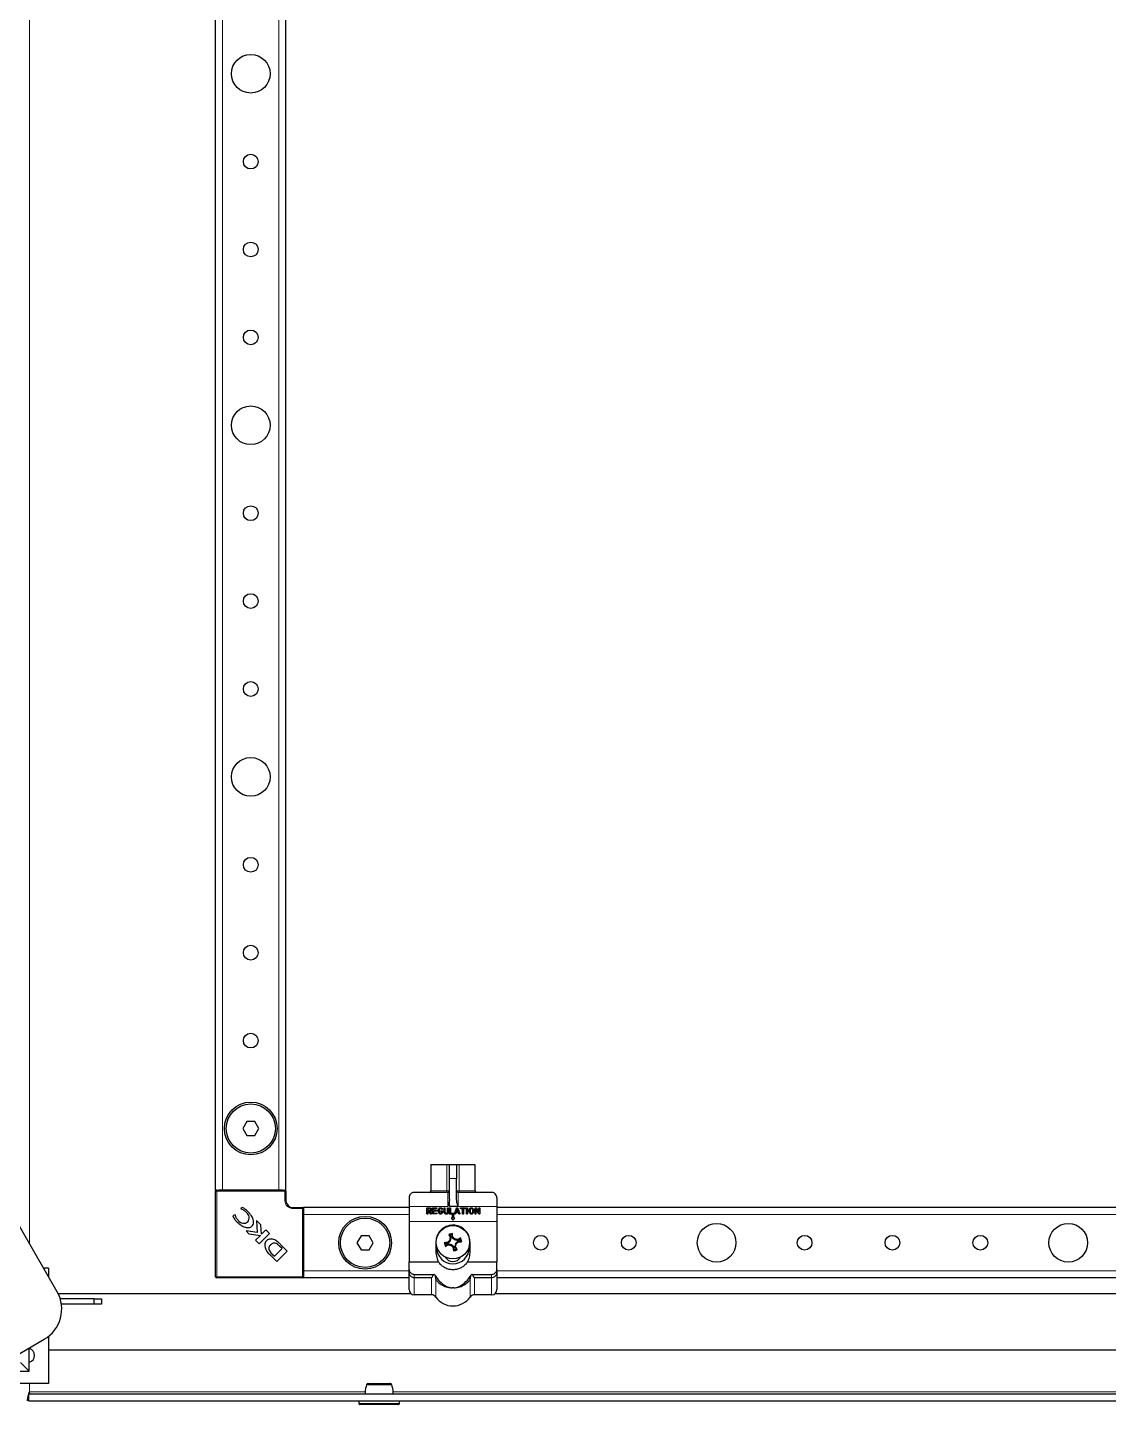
# Model space of a CAD drawing. Header units: millimetres. Extents: x -1385 to 3358, y -2404 to 1219.
# Drawn here: x -440.1 to -132.7, y -1553.3 to -1161.7 of the extents above; entities that cross this region are included whole.
import ezdxf

# ---------------------------------------------------------------- set-up
doc = ezdxf.new("R2010")
doc.units = ezdxf.units.MM

msp = doc.modelspace()

# ---------------------------------------------------------------- linework, layer by layer
at = {"color": 8, "linetype": 'Continuous', "lineweight": 18}
for p, q in [((-439.49, -1507.64), (-439.49, 558.01)), ((-384.59, -1492.32), (-384.59, 542.68)), ((-368.59, -1492.32), (-368.59, 542.68)), ((-320.81, -1492.52), (-320.81, -1485.02)), ((-317.36, -1485.02), (-317.36, -1492.52)), ((-318.09, -1489.02), (-320.09, -1489.02)), ((-386.59, -1492.62), (-386.29, -1492.62)), ((-386.29, -1492.32), (-386.29, -1492.62)), ((-386.29, -1492.62), (-386.29, -1517.02)), ((-366.89, -1492.62), (-386.29, -1492.62)), ((-366.89, -1492.32), (-366.89, -1492.62)), ((-366.89, -1495.32), (-366.89, -1492.62)), ((-366.89, -1492.62), (-366.59, -1492.62)), ((-366.59, -1495.32), (-366.89, -1495.32)), ((-325.34, -1492.52), (-320.81, -1492.52)), ((-320.81, -1492.52), (-320.09, -1492.52)), ((-320.59, -1497.02), (-320.59, -1493.02)), ((-320.09, -1497.02), (-320.09, -1494.96)), ((-318.09, -1492.52), (-317.36, -1492.52)), ((-317.59, -1493.02), (-317.59, -1496.95)), ((-317.36, -1492.52), (-312.84, -1492.52)), ((-364.59, -1497.32), (-364.59, -1497.62)), ((-361.89, -1497.62), (-364.59, -1497.62)), ((-361.89, -1497.32), (-361.89, -1497.62)), ((-361.89, -1517.02), (-361.89, -1497.62)), ((-361.89, -1497.62), (-361.59, -1497.62)), ((-331.59, -1499.32), (-361.59, -1499.32)), ((-320.59, -1497.02), (-331.59, -1497.02)), ((-306.59, -1497.02), (-320.09, -1497.02)), ((73.41, -1499.32), (-306.59, -1499.32)), ((-306.59, -1501.27), (-331.59, -1501.27)), ((-331.59, -1515.32), (-361.59, -1515.32)), ((73.41, -1515.32), (-306.59, -1515.32)), ((-386.29, -1517.02), (-386.59, -1517.02)), ((-386.29, -1517.02), (-361.89, -1517.02)), ((-386.29, -1517.02), (-386.29, -1517.32)), ((-361.89, -1517.02), (-361.89, -1517.32)), ((-361.89, -1517.02), (-361.59, -1517.02)), ((-330.09, -1516.31), (-330.09, -1517.2)), ((-330.09, -1517.2), (-330.09, -1522.12)), ((-325.18, -1522.12), (-325.18, -1517.2)), ((-323.94, -1517.8), (-323.94, -1522.77)), ((-314.23, -1522.77), (-314.23, -1517.8)), ((-313, -1517.2), (-313, -1522.12)), ((-308.09, -1517.2), (-308.09, -1516.31)), ((-308.09, -1522.12), (-308.09, -1517.2)), ((-439.49, -1549.72), (-439.49, -1547.32)), ((-344.06, -1549.72), (-439.49, -1549.72)), ((46.94, -1549.72), (-336.11, -1549.72)), ((-345.84, -1553.07), (-343.23, -1553.07)), ((-343.23, -1553.07), (-334.34, -1553.07))]:
    msp.add_line(p, q, dxfattribs=at)
at = {"color": 7, "linetype": 'Continuous', "lineweight": 25}
for p, q in [((-386.59, -1492.32), (-386.59, 542.68)), ((-366.59, -1492.32), (-366.59, 542.68)), ((-377.74, -1472.82), (-378.89, -1474.82)), ((-378.89, -1474.82), (-377.74, -1476.82)), ((-375.43, -1472.82), (-377.74, -1472.82)), ((-374.28, -1474.82), (-375.43, -1472.82)), ((-375.43, -1476.82), (-374.28, -1474.82)), ((-377.74, -1476.82), (-375.43, -1476.82)), ((-325.34, -1485.02), (-325.34, -1492.52)), ((-325.34, -1485.02), (-320.81, -1485.02)), ((-320.81, -1485.02), (-320.09, -1485.02)), ((-320.09, -1485.02), (-318.09, -1485.02)), ((-320.09, -1489.02), (-320.09, -1485.02)), ((-318.09, -1485.02), (-318.09, -1489.02)), ((-318.09, -1485.02), (-317.36, -1485.02)), ((-317.36, -1485.02), (-312.84, -1485.02)), ((-312.84, -1485.02), (-312.84, -1492.52)), ((-431.62, -1521.26), (-449.46, -1490.37)), ((-320.09, -1494.96), (-320.09, -1489.02)), ((-318.09, -1494.96), (-318.09, -1489.02)), ((-386.29, -1492.32), (-386.59, -1492.32)), ((-386.59, -1517.02), (-386.59, -1492.62)), ((-386.29, -1492.32), (-385.64, -1492.32)), ((-384.59, -1492.32), (-385.64, -1492.32)), ((-368.59, -1492.32), (-384.59, -1492.32)), ((-367.53, -1492.32), (-368.59, -1492.32)), ((-367.53, -1492.32), (-366.89, -1492.32)), ((-366.59, -1492.32), (-366.89, -1492.32)), ((-366.59, -1492.62), (-366.59, -1495.32)), ((-331.59, -1494.52), (-331.59, -1497.02)), ((-320.59, -1493.02), (-330.09, -1493.02)), ((-308.09, -1493.02), (-317.59, -1493.02)), ((-306.59, -1494.52), (-306.59, -1497.02)), ((-381.04, -1499.38), (-381.73, -1499.71)), ((-380.9, -1499.52), (-381.04, -1499.38)), ((-378.96, -1497.32), (-379.47, -1497.57)), ((-379.47, -1497.57), (-379.36, -1497.68)), ((-364.59, -1497.32), (-361.89, -1497.32)), ((-331.59, -1497.32), (-361.59, -1497.32)), ((-361.59, -1497.32), (-361.59, -1497.62)), ((-361.59, -1497.62), (-361.59, -1498.26)), ((-361.59, -1498.26), (-361.59, -1499.32)), ((-361.59, -1499.32), (-361.59, -1515.32)), ((-331.59, -1497.02), (-331.59, -1501.27)), ((-326.49, -1499.03), (-326.49, -1497.37)), ((-326.49, -1497.37), (-325.74, -1497.37)), ((-325.73, -1497.63), (-326.23, -1497.63)), ((-326.23, -1497.63), (-326.23, -1498.14)), ((-326.23, -1498.14), (-325.64, -1498.14)), ((-325.94, -1498.4), (-326.23, -1498.4)), ((-326.23, -1498.4), (-326.23, -1499.03)), ((-325.45, -1499.11), (-325.94, -1498.4)), ((-325.63, -1498.4), (-325.23, -1498.97)), ((-324.89, -1497.37), (-323.82, -1497.37)), ((-324.89, -1499.14), (-324.89, -1497.37)), ((-323.82, -1499.14), (-324.89, -1499.14)), ((-323.82, -1497.63), (-324.62, -1497.63)), ((-324.62, -1497.63), (-324.62, -1498.04)), ((-324.62, -1498.04), (-323.88, -1498.04)), ((-323.88, -1498.31), (-324.62, -1498.31)), ((-324.62, -1498.31), (-324.62, -1498.88)), ((-324.62, -1498.88), (-323.82, -1498.88)), ((-322.55, -1498.21), (-322.06, -1498.21)), ((-322.35, -1498.47), (-322.55, -1498.47)), ((-322.06, -1498.21), (-322.06, -1498.51)), ((-321.63, -1498.56), (-321.63, -1497.48)), ((-321.36, -1497.48), (-321.36, -1498.56)), ((-320.62, -1498.54), (-320.62, -1497.48)), ((-320.36, -1497.48), (-320.36, -1498.54)), ((-320.07, -1499.17), (-320.07, -1497.51)), ((-319, -1499.17), (-320.07, -1499.17)), ((-319.8, -1497.51), (-319.8, -1498.9)), ((-319.8, -1498.9), (-319.01, -1498.9)), ((-318.84, -1499.37), (-319.34, -1499.37)), ((-319.34, -1499.37), (-319.34, -1500.37)), ((-318.84, -1500.37), (-318.84, -1499.37)), ((-318.65, -1498.99), (-318.07, -1497.46)), ((-318.31, -1498.83), (-318.4, -1499.08)), ((-317.5, -1498.83), (-318.31, -1498.83)), ((-317.91, -1497.7), (-318.22, -1498.57)), ((-318.22, -1498.57), (-317.59, -1498.57)), ((-317.59, -1498.57), (-317.91, -1497.7)), ((-317.75, -1497.48), (-317.16, -1498.99)), ((-317.4, -1499.07), (-317.5, -1498.83)), ((-316.82, -1497.37), (-315.7, -1497.37)), ((-316.4, -1497.63), (-316.82, -1497.63)), ((-316.4, -1499.1), (-316.4, -1497.63)), ((-315.7, -1497.63), (-316.09, -1497.63)), ((-316.09, -1497.63), (-316.09, -1499.1)), ((-315.23, -1499.03), (-315.23, -1497.5)), ((-314.96, -1497.5), (-314.96, -1499.03)), ((-312.81, -1499.03), (-312.81, -1497.47)), ((-311.7, -1499.06), (-312.54, -1497.79)), ((-312.54, -1497.79), (-312.54, -1499.03)), ((-312.53, -1497.43), (-311.73, -1498.66)), ((-311.73, -1498.66), (-311.73, -1497.48)), ((-311.46, -1497.48), (-311.46, -1499.04)), ((-306.59, -1497.02), (-306.59, -1501.27)), ((73.41, -1497.32), (-306.59, -1497.32)), ((-375, -1500.95), (-374.82, -1504.42)), ((-373.71, -1502.23), (-375, -1500.95)), ((-373.54, -1504.89), (-373.71, -1502.23)), ((-372.29, -1503.65), (-373.54, -1504.89)), ((-371.24, -1504.71), (-372.29, -1503.65)), ((-331.59, -1501.27), (-331.59, -1512.77)), ((-319.59, -1500.37), (-319.09, -1500.87)), ((-319.34, -1500.37), (-319.59, -1500.37)), ((-319.09, -1500.87), (-318.59, -1500.37)), ((-318.59, -1500.37), (-318.84, -1500.37)), ((-306.59, -1501.27), (-306.59, -1512.77)), ((-377.92, -1503.95), (-377.12, -1504.74)), ((-374.82, -1504.42), (-377.92, -1503.95)), ((-377.12, -1504.74), (-373.85, -1505.23)), ((-373.85, -1505.23), (-375.24, -1506.62)), ((-375.24, -1506.62), (-374.2, -1507.67)), ((-374.2, -1507.67), (-371.24, -1504.71)), ((-345.24, -1505.32), (-346.39, -1507.32)), ((-346.39, -1507.32), (-345.24, -1509.32)), ((-342.93, -1505.32), (-345.24, -1505.32)), ((-341.78, -1507.32), (-342.93, -1505.32)), ((-342.93, -1509.32), (-341.78, -1507.32)), ((-323.94, -1507.17), (-323.94, -1510.17)), ((-321.29, -1507.5), (-321.55, -1507.31)), ((-321.29, -1507.5), (-320.49, -1507.46)), ((-321.12, -1508.08), (-321.29, -1507.5)), ((-320.43, -1507.67), (-321.12, -1508.08)), ((-320.49, -1507.46), (-320.59, -1507.24)), ((-320.49, -1507.46), (-319.82, -1506.76)), ((-320.43, -1507.67), (-320.4, -1507.92)), ((-319.49, -1507.9), (-320.43, -1507.67)), ((-319.99, -1505.13), (-320.3, -1505.01)), ((-319.82, -1506.76), (-320.03, -1506.65)), ((-319.99, -1505.13), (-319.41, -1504.96)), ((-319.59, -1505.82), (-319.99, -1505.13)), ((-319.59, -1505.82), (-319.83, -1505.86)), ((-319.82, -1506.76), (-319.59, -1505.82)), ((-319.41, -1504.96), (-319.22, -1504.7)), ((-319.41, -1504.96), (-319.38, -1505.76)), ((-319.38, -1505.76), (-319.16, -1505.66)), ((-319.38, -1505.76), (-318.68, -1506.43)), ((-318.68, -1506.43), (-318.57, -1506.22)), ((-318.68, -1506.43), (-317.74, -1506.66)), ((-318.35, -1507.57), (-318.58, -1508.51)), ((-317.68, -1506.87), (-318.35, -1507.57)), ((-318.35, -1507.57), (-318.14, -1507.69)), ((-317.74, -1506.66), (-317.77, -1506.42)), ((-317.74, -1506.66), (-317.05, -1506.26)), ((-316.88, -1506.84), (-317.68, -1506.87)), ((-317.68, -1506.87), (-317.58, -1507.09)), ((-317.05, -1506.26), (-316.93, -1505.96)), ((-317.05, -1506.26), (-316.88, -1506.84)), ((-316.88, -1506.84), (-316.62, -1507.03)), ((-314.24, -1510.17), (-314.24, -1507.17)), ((-371.18, -1510.68), (-369.19, -1512.67)), ((-370.64, -1510.43), (-369.89, -1511.15)), ((-369.89, -1511.15), (-367.71, -1508.97)), ((-369.19, -1512.67), (-366.23, -1509.71)), ((-367.71, -1508.97), (-368.39, -1508.31)), ((-368.12, -1507.82), (-368.14, -1507.8)), ((-366.23, -1509.71), (-368.12, -1507.82)), ((-345.24, -1509.32), (-342.93, -1509.32)), ((-323.74, -1508.67), (-323.94, -1508.67)), ((-321.12, -1508.08), (-321.24, -1508.38)), ((-319.49, -1507.9), (-319.61, -1508.12)), ((-318.79, -1508.58), (-319.49, -1507.9)), ((-318.79, -1508.58), (-319.01, -1508.68)), ((-318.76, -1509.37), (-318.95, -1509.64)), ((-318.76, -1509.37), (-318.79, -1508.58)), ((-318.18, -1509.2), (-318.76, -1509.37)), ((-318.58, -1508.51), (-318.34, -1508.48)), ((-318.58, -1508.51), (-318.18, -1509.2)), ((-318.18, -1509.2), (-317.87, -1509.32)), ((-314.24, -1508.67), (-314.44, -1508.67)), ((-434.09, -1514.52), (-435.52, -1514.52)), ((-434.09, -1514.52), (-434.09, -1517)), ((-361.59, -1515.32), (-361.59, -1516.37)), ((-331.59, -1514.91), (-331.59, -1512.77)), ((-331.59, -1512.77), (-323.18, -1512.77)), ((-331.59, -1515.82), (-331.59, -1514.91)), ((-314.99, -1512.77), (-306.59, -1512.77)), ((-306.59, -1514.91), (-306.59, -1512.77)), ((-306.59, -1514.91), (-306.59, -1515.82)), ((-361.89, -1517.32), (-386.29, -1517.32)), ((-361.59, -1516.37), (-361.59, -1517.02)), ((-361.59, -1517.02), (-361.59, -1517.32)), ((-331.59, -1517.32), (-361.59, -1517.32)), ((-331.59, -1520.62), (-331.59, -1515.82)), ((-330.09, -1516.31), (-324.57, -1516.31)), ((-330.09, -1517.2), (-325.18, -1517.2)), ((-313.6, -1516.31), (-308.09, -1516.31)), ((-313, -1517.2), (-308.09, -1517.2)), ((-306.59, -1515.82), (-306.59, -1520.62)), ((73.41, -1517.32), (-306.59, -1517.32)), ((-330.99, -1521.82), (-431.34, -1521.82)), ((-421.09, -1523.32), (-430.76, -1523.32)), ((-421.09, -1524.82), (-421.09, -1523.32)), ((-421.09, -1523.32), (-419.09, -1523.32)), ((-419.09, -1523.32), (-419.09, -1524.82)), ((-325.18, -1522.12), (-330.09, -1522.12)), ((-308.09, -1522.12), (-313, -1522.12)), ((98.91, -1521.82), (-307.19, -1521.82)), ((-421.09, -1524.82), (-430.45, -1524.82)), ((-419.09, -1524.82), (-421.09, -1524.82)), ((-442.31, -1538.79), (-435.36, -1534.78)), ((-434.09, -1533.9), (-434.09, -1547.32)), ((-439.59, -1537.42), (-439.59, -1537.22)), ((-439.59, -1541.29), (-439.59, -1537.42)), ((-434.09, -1537.82), (98.91, -1537.82)), ((-442.08, -1541.36), (-439.59, -1543.86)), ((-439.59, -1543.86), (-439.59, -1541.29)), ((-448.59, -1543.86), (-439.59, -1543.86)), ((-434.09, -1547.32), (-454.09, -1547.32)), ((-439.79, -1550.32), (-439.79, -1552.32)), ((-439.79, -1550.32), (150.61, -1550.32)), ((-439.7, -1550.32), (-439.49, -1549.72)), ((-439.79, -1552.32), (150.61, -1552.32)), ((-345.84, -1552.32), (-345.84, -1553.07)), ((-343.09, -1553.32), (-345.59, -1553.32)), ((-334.59, -1553.32), (-343.09, -1553.32)), ((-334.34, -1553.07), (-334.34, -1552.32))]:
    msp.add_line(p, q, dxfattribs=at)
at = {"color": 8, "linetype": 'Continuous', "lineweight": 18, "flags": 128}
for points in [[(-320.81, -1492.52), (-320.81, -1492.62), (-320.82, -1492.71), (-320.83, -1492.8), (-320.85, -1492.87), (-320.87, -1492.93), (-320.89, -1492.98), (-320.92, -1493.01), (-320.95, -1493.02)], [(-317.22, -1493.02), (-317.25, -1493.01), (-317.28, -1492.98), (-317.3, -1492.93), (-317.32, -1492.87), (-317.34, -1492.8), (-317.35, -1492.71), (-317.36, -1492.62), (-317.36, -1492.52)]]:
    msp.add_lwpolyline(points, dxfattribs=at)
at = {"color": 7, "linetype": 'Continuous', "lineweight": 25}
for centre, radius in [((-376.59, -1174.82), 5.5), ((-376.59, -1199.82), 2.1), ((-376.59, -1224.82), 2.1), ((-376.59, -1249.82), 2.1), ((-376.59, -1274.82), 5.5), ((-376.59, -1299.82), 2.1), ((-376.59, -1324.82), 2.1), ((-376.59, -1349.82), 2.1), ((-376.59, -1374.82), 5.5), ((-376.59, -1399.82), 2.1), ((-376.59, -1424.82), 2.1), ((-376.59, -1449.82), 2.1), ((-376.59, -1474.82), 7.5), ((-376.59, -1474.82), 7), ((-344.09, -1507.32), 7.5), ((-344.09, -1507.32), 7), ((-319.09, -1507.17), 4.75), ((-244.09, -1507.32), 5.5), ((-144.09, -1507.32), 5.5), ((-294.09, -1507.32), 2.1), ((-269.09, -1507.32), 2.1), ((-219.09, -1507.32), 2.1), ((-194.09, -1507.32), 2.1), ((-169.09, -1507.32), 2.1)]:
    msp.add_circle(centre, radius, dxfattribs=at)
for centre, radius, start, end in [((-386.29, -1492.62), 0.3, 90, 180), ((-366.89, -1492.62), 0.3, 0, 90), ((-364.59, -1495.32), 2, 180, 270), ((-325.84, -1492.52), 0.5, 270, 0), ((-320.59, -1492.52), 0.5, 270, 0), ((-317.59, -1492.52), 0.5, 180, 270), ((-312.34, -1492.52), 0.5, 180, 270), ((-378.99, -1500.24), 1.94, 323.3097, 52.3464), ((-361.89, -1497.62), 0.3, 0, 90), ((-378.59, -1499.81), 1.97, 218.454, 305.887), ((-316.53, -1576.17), 69.05, 93.3769, 94.1768), ((-249.52, -1486.88), 74.88, 195.834, 196.6907), ((-265.22, -1558.72), 75.61, 136.4711, 137.0889), ((-298.79, -1576.73), 74.88, 105.834, 106.6907), ((-259.53, -1472.23), 69.05, 208.3479, 209.1477), ((-246.65, -1524.87), 75.61, 165.4358, 166.0536), ((-388.09, -1509.73), 69.05, 3.3769, 4.1768), ((-370.64, -1561.04), 75.61, 46.4711, 47.0889), ((-336.79, -1579.6), 75.61, 75.4358, 76.0536), ((-391.52, -1489.47), 75.61, 345.4358, 346.0536), ((-372.96, -1455.61), 75.61, 316.4711, 317.0889), ((-284.15, -1566.72), 69.05, 118.3479, 119.1477), ((-321.65, -1438.17), 69.05, 273.3769, 274.1768), ((-388.65, -1527.46), 74.88, 15.834, 16.6907), ((-367.98, -1507.02), 4.87, 200.3445, 228.7777), ((-366.16, -1506.24), 6.12, 216.9888, 223.0744), ((-319.09, -1508.67), 4.65, 180, 0), ((-319.09, -1510.17), 2.5, 209.1764, 330.8236), ((-354.03, -1447.61), 69.05, 298.3479, 299.1477), ((-301.38, -1434.74), 75.61, 255.4358, 256.0536), ((-267.53, -1453.3), 75.61, 226.4711, 227.0889), ((-250.09, -1504.61), 69.05, 183.3769, 184.1768), ((-339.38, -1437.6), 74.88, 285.834, 286.6907), ((-378.64, -1542.11), 69.05, 28.3479, 29.1477), ((-386.29, -1517.02), 0.3, 180, 270), ((-361.89, -1517.02), 0.3, 270, 0), ((-440.36, -1526.12), 10, 300, 29.0469), ((-330.09, -1520.62), 1.5, 180, 270), ((-325.18, -1523.62), 1.5, 34.5604, 90), ((-319.09, -1519.42), 5.89, 214.5604, 325.4396), ((-313, -1523.62), 1.5, 90, 145.4396), ((-308.09, -1520.62), 1.5, 270, 0), ((-440.09, -1539.36), 2, 284.4775, 75.5225), ((-343.2, -1547.82), 0.5, 89.9637, 164.834), ((-336.97, -1547.82), 0.5, 15.2465, 90.046), ((-345.59, -1553.07), 0.25, 180, 270), ((-334.59, -1553.07), 0.25, 270, 0)]:
    msp.add_arc(centre, radius, start, end, dxfattribs=at)
at = {"color": 8, "linetype": 'Continuous', "lineweight": 18}
msp.add_arc((-364.59, -1495.32), 2.3, 180, 270, dxfattribs=at)
at = {"color": 7, "linetype": 'Continuous', "lineweight": 25}
msp.add_ellipse((15109.09, -1497.02), major_axis=(15429.18, 0), ratio=0.000259, start_param=3.123591, end_param=3.141593, dxfattribs=at)
for points, knots in [([(-330.09, -1493.02), (-330.09, -1493.02), (-330.16, -1493.02), (-330.51, -1493.04), (-331.04, -1493.28), (-331.5, -1493.86), (-331.56, -1494.33), (-331.59, -1494.52)], [0, 0, 0, 0, 0.003231, 0.101221, 0.514725, 0.80586, 1, 1, 1, 1]), ([(-320.09, -1494.96), (-320.12, -1495.29), (-320.2, -1496), (-320.46, -1496.66), (-320.58, -1497.01), (-320.59, -1497.02)], [0, 0, 0, 0, 0.475461, 0.994056, 1, 1, 1, 1]), ([(-317.59, -1496.95), (-317.59, -1496.95), (-317.59, -1496.95), (-317.6, -1496.94), (-317.61, -1496.92), (-317.64, -1496.84), (-317.76, -1496.51), (-317.99, -1495.88), (-318.05, -1495.28), (-318.09, -1494.96)], [0, 0, 0, 0, 0.00167, 0.003889, 0.009531, 0.034361, 0.132751, 0.526214, 1, 1, 1, 1]), ([(-306.59, -1494.52), (-306.61, -1494.33), (-306.67, -1493.86), (-307.13, -1493.28), (-307.66, -1493.04), (-308.01, -1493.02), (-308.08, -1493.02), (-308.09, -1493.02)], [0, 0, 0, 0, 0.19414, 0.485275, 0.898779, 0.996769, 1, 1, 1, 1]), ([(-381.73, -1499.71), (-381.55, -1500.05), (-381.21, -1500.68), (-380.72, -1501.21), (-380.49, -1501.45)], [0, 0, 0, 0, 0.5368, 1, 1, 1, 1]), ([(-380.13, -1501.03), (-380.35, -1500.77), (-380.73, -1500.33), (-380.85, -1499.76), (-380.9, -1499.52)], [0, 0, 0, 0, 0.579608, 1, 1, 1, 1]), ([(-379.36, -1497.68), (-379.05, -1497.82), (-378.47, -1498.09), (-378.01, -1498.51), (-377.81, -1498.71)], [0, 0, 0, 0, 0.5476433, 1, 1, 1, 1]), ([(-377.45, -1498.42), (-377.71, -1498.18), (-378.18, -1497.75), (-378.73, -1497.45), (-378.96, -1497.32)], [0, 0, 0, 0, 0.577653, 1, 1, 1, 1]), ([(-376.33, -1502.65), (-376.19, -1502.49), (-375.91, -1502.15), (-375.74, -1501.46), (-375.87, -1500.58), (-376.44, -1499.51), (-377.08, -1498.82), (-377.45, -1498.42)], [0, 0, 0, 0, 0.130532, 0.266031, 0.423997, 0.666819, 1, 1, 1, 1]), ([(-326.37, -1499.17), (-326.39, -1499.17), (-326.43, -1499.16), (-326.47, -1499.13), (-326.49, -1499.08), (-326.49, -1499.05), (-326.49, -1499.03)], [0, 0, 0, 0, 0.280437, 0.558281, 0.778899, 1, 1, 1, 1]), ([(-326.23, -1499.03), (-326.23, -1499.05), (-326.23, -1499.1), (-326.27, -1499.15), (-326.32, -1499.17), (-326.36, -1499.17), (-326.37, -1499.17)], [0, 0, 0, 0, 0.280498, 0.558325, 0.778868, 1, 1, 1, 1]), ([(-325.74, -1497.37), (-325.66, -1497.38), (-325.52, -1497.39), (-325.41, -1497.47), (-325.36, -1497.51)], [0, 0, 0, 0, 0.559747, 1, 1, 1, 1]), ([(-325.54, -1497.7), (-325.58, -1497.68), (-325.63, -1497.64), (-325.7, -1497.64), (-325.73, -1497.63)], [0, 0, 0, 0, 0.559136, 1, 1, 1, 1]), ([(-325.64, -1498.14), (-325.62, -1498.13), (-325.58, -1498.13), (-325.55, -1498.1), (-325.54, -1498.09)], [0, 0, 0, 0, 0.558174, 1, 1, 1, 1]), ([(-325.4, -1498.31), (-325.44, -1498.34), (-325.51, -1498.39), (-325.6, -1498.4), (-325.63, -1498.4)], [0, 0, 0, 0, 0.56031, 1, 1, 1, 1]), ([(-325.46, -1497.9), (-325.47, -1497.85), (-325.47, -1497.78), (-325.52, -1497.73), (-325.54, -1497.7)], [0, 0, 0, 0, 0.559692, 1, 1, 1, 1]), ([(-325.54, -1498.09), (-325.52, -1498.08), (-325.5, -1498.05), (-325.47, -1497.98), (-325.46, -1497.93), (-325.46, -1497.9)], [0, 0, 0, 0, 0.279917, 0.56006, 1, 1, 1, 1]), ([(-325.35, -1499.17), (-325.36, -1499.17), (-325.38, -1499.17), (-325.42, -1499.15), (-325.44, -1499.13), (-325.45, -1499.11)], [0, 0, 0, 0, 0.2802197, 0.5613047, 1, 1, 1, 1]), ([(-325.2, -1497.89), (-325.21, -1497.99), (-325.22, -1498.15), (-325.34, -1498.26), (-325.4, -1498.31)], [0, 0, 0, 0, 0.559457, 1, 1, 1, 1]), ([(-325.36, -1497.51), (-325.31, -1497.57), (-325.21, -1497.68), (-325.2, -1497.83), (-325.2, -1497.89)], [0, 0, 0, 0, 0.5589475, 1, 1, 1, 1]), ([(-325.2, -1499.04), (-325.2, -1499.06), (-325.21, -1499.1), (-325.25, -1499.14), (-325.3, -1499.17), (-325.33, -1499.17), (-325.35, -1499.17)], [0, 0, 0, 0, 0.278138, 0.558544, 0.779161, 1, 1, 1, 1]), ([(-325.23, -1498.97), (-325.22, -1498.98), (-325.2, -1499), (-325.2, -1499.03), (-325.2, -1499.04)], [0, 0, 0, 0, 0.561079, 1, 1, 1, 1]), ([(-323.88, -1498.04), (-323.85, -1498.04), (-323.81, -1498.04), (-323.75, -1498.07), (-323.73, -1498.12), (-323.72, -1498.16), (-323.72, -1498.17)], [0, 0, 0, 0, 0.2809452, 0.5598972, 0.7795247, 1, 1, 1, 1]), ([(-323.72, -1498.17), (-323.72, -1498.2), (-323.73, -1498.24), (-323.78, -1498.3), (-323.84, -1498.3), (-323.88, -1498.31)], [0, 0, 0, 0, 0.281099, 0.559768, 1, 1, 1, 1]), ([(-323.82, -1497.37), (-323.8, -1497.37), (-323.76, -1497.37), (-323.7, -1497.4), (-323.67, -1497.45), (-323.67, -1497.49), (-323.67, -1497.5)], [0, 0, 0, 0, 0.280872, 0.559701, 0.779382, 1, 1, 1, 1]), ([(-323.67, -1497.5), (-323.67, -1497.52), (-323.68, -1497.57), (-323.73, -1497.63), (-323.79, -1497.63), (-323.82, -1497.63)], [0, 0, 0, 0, 0.2810527, 0.5596626, 1, 1, 1, 1]), ([(-323.82, -1498.88), (-323.8, -1498.88), (-323.76, -1498.88), (-323.7, -1498.91), (-323.67, -1498.96), (-323.67, -1499), (-323.67, -1499.01)], [0, 0, 0, 0, 0.280912, 0.5597137, 0.7794989, 1, 1, 1, 1]), ([(-323.67, -1499.01), (-323.67, -1499.03), (-323.68, -1499.08), (-323.73, -1499.14), (-323.79, -1499.14), (-323.82, -1499.14)], [0, 0, 0, 0, 0.281214, 0.559901, 1, 1, 1, 1]), ([(-323.33, -1498.27), (-323.32, -1498.14), (-323.31, -1497.89), (-323.19, -1497.69), (-323.13, -1497.6)], [0, 0, 0, 0, 0.56034, 1, 1, 1, 1]), ([(-323.14, -1498.88), (-323.2, -1498.77), (-323.31, -1498.58), (-323.32, -1498.37), (-323.33, -1498.27)], [0, 0, 0, 0, 0.5593467, 1, 1, 1, 1]), ([(-322.61, -1499.17), (-322.67, -1499.16), (-322.79, -1499.15), (-322.98, -1499.06), (-323.08, -1498.95), (-323.14, -1498.88)], [0, 0, 0, 0, 0.280314, 0.560507, 1, 1, 1, 1]), ([(-323.13, -1497.6), (-323.06, -1497.52), (-322.92, -1497.37), (-322.73, -1497.35), (-322.64, -1497.35)], [0, 0, 0, 0, 0.5592171, 1, 1, 1, 1]), ([(-322.65, -1497.61), (-322.69, -1497.61), (-322.76, -1497.62), (-322.88, -1497.7), (-323.04, -1497.91), (-323.05, -1498.13), (-323.06, -1498.27)], [0, 0, 0, 0, 0.125332, 0.250695, 0.500738, 1, 1, 1, 1]), ([(-323.06, -1498.27), (-323.06, -1498.36), (-323.05, -1498.51), (-322.98, -1498.64), (-322.95, -1498.7)], [0, 0, 0, 0, 0.55998, 1, 1, 1, 1]), ([(-322.95, -1498.7), (-322.9, -1498.76), (-322.81, -1498.87), (-322.68, -1498.89), (-322.62, -1498.9)], [0, 0, 0, 0, 0.5608576, 1, 1, 1, 1]), ([(-322.68, -1498.34), (-322.68, -1498.32), (-322.68, -1498.28), (-322.65, -1498.23), (-322.6, -1498.21), (-322.57, -1498.21), (-322.55, -1498.21)], [0, 0, 0, 0, 0.280637, 0.55889, 0.779144, 1, 1, 1, 1]), ([(-322.55, -1498.47), (-322.57, -1498.47), (-322.61, -1498.47), (-322.66, -1498.44), (-322.68, -1498.39), (-322.68, -1498.36), (-322.68, -1498.34)], [0, 0, 0, 0, 0.280664, 0.558735, 0.779002, 1, 1, 1, 1]), ([(-322.46, -1497.66), (-322.49, -1497.64), (-322.55, -1497.61), (-322.62, -1497.61), (-322.65, -1497.61)], [0, 0, 0, 0, 0.558634, 1, 1, 1, 1]), ([(-322.64, -1497.35), (-322.57, -1497.35), (-322.45, -1497.35), (-322.34, -1497.41), (-322.29, -1497.44)], [0, 0, 0, 0, 0.560514, 1, 1, 1, 1]), ([(-322.62, -1498.9), (-322.59, -1498.9), (-322.53, -1498.9), (-322.43, -1498.85), (-322.4, -1498.78), (-322.38, -1498.74)], [0, 0, 0, 0, 0.281265, 0.561609, 1, 1, 1, 1]), ([(-322.27, -1499.04), (-322.32, -1499.08), (-322.43, -1499.16), (-322.56, -1499.16), (-322.61, -1499.17)], [0, 0, 0, 0, 0.558998, 1, 1, 1, 1]), ([(-322.36, -1497.77), (-322.37, -1497.75), (-322.4, -1497.71), (-322.44, -1497.67), (-322.46, -1497.66)], [0, 0, 0, 0, 0.560467, 1, 1, 1, 1]), ([(-322.38, -1498.74), (-322.37, -1498.69), (-322.35, -1498.6), (-322.35, -1498.51), (-322.35, -1498.47)], [0, 0, 0, 0, 0.559597, 1, 1, 1, 1]), ([(-322.25, -1497.83), (-322.27, -1497.83), (-322.32, -1497.82), (-322.34, -1497.79), (-322.36, -1497.77)], [0, 0, 0, 0, 0.558039, 1, 1, 1, 1]), ([(-322.29, -1497.44), (-322.26, -1497.47), (-322.19, -1497.52), (-322.14, -1497.59), (-322.12, -1497.62)], [0, 0, 0, 0, 0.559542, 1, 1, 1, 1]), ([(-322.06, -1498.51), (-322.06, -1498.62), (-322.08, -1498.82), (-322.21, -1498.98), (-322.27, -1499.04)], [0, 0, 0, 0, 0.560493, 1, 1, 1, 1]), ([(-322.09, -1497.71), (-322.1, -1497.73), (-322.11, -1497.77), (-322.15, -1497.81), (-322.2, -1497.83), (-322.23, -1497.83), (-322.25, -1497.83)], [0, 0, 0, 0, 0.277709, 0.558209, 0.77892, 1, 1, 1, 1]), ([(-322.12, -1497.62), (-322.11, -1497.64), (-322.1, -1497.66), (-322.09, -1497.69), (-322.09, -1497.71)], [0, 0, 0, 0, 0.560691, 1, 1, 1, 1]), ([(-321.63, -1497.48), (-321.63, -1497.46), (-321.62, -1497.42), (-321.6, -1497.37), (-321.55, -1497.35), (-321.52, -1497.35), (-321.51, -1497.35)], [0, 0, 0, 0, 0.280849, 0.55949, 0.779158, 1, 1, 1, 1]), ([(-321.41, -1499.03), (-321.48, -1498.96), (-321.61, -1498.82), (-321.62, -1498.64), (-321.63, -1498.56)], [0, 0, 0, 0, 0.558332, 1, 1, 1, 1]), ([(-321.51, -1497.35), (-321.49, -1497.35), (-321.44, -1497.35), (-321.39, -1497.38), (-321.37, -1497.43), (-321.36, -1497.46), (-321.36, -1497.48)], [0, 0, 0, 0, 0.28091, 0.559174, 0.779166, 1, 1, 1, 1]), ([(-320.97, -1499.17), (-321.06, -1499.17), (-321.22, -1499.16), (-321.35, -1499.07), (-321.41, -1499.03)], [0, 0, 0, 0, 0.55925, 1, 1, 1, 1]), ([(-321.36, -1498.56), (-321.36, -1498.62), (-321.35, -1498.72), (-321.28, -1498.8), (-321.24, -1498.83)], [0, 0, 0, 0, 0.560313, 1, 1, 1, 1]), ([(-321.24, -1498.83), (-321.2, -1498.85), (-321.12, -1498.9), (-321.03, -1498.9), (-320.99, -1498.9)], [0, 0, 0, 0, 0.559441, 1, 1, 1, 1]), ([(-320.99, -1498.9), (-320.93, -1498.9), (-320.83, -1498.89), (-320.69, -1498.8), (-320.63, -1498.67), (-320.62, -1498.59), (-320.62, -1498.54)], [0, 0, 0, 0, 0.280935, 0.559487, 0.779245, 1, 1, 1, 1]), ([(-320.36, -1498.54), (-320.36, -1498.64), (-320.37, -1498.82), (-320.53, -1499.04), (-320.75, -1499.14), (-320.9, -1499.16), (-320.97, -1499.17)], [0, 0, 0, 0, 0.280416, 0.558636, 0.778958, 1, 1, 1, 1]), ([(-320.62, -1497.48), (-320.62, -1497.46), (-320.62, -1497.42), (-320.59, -1497.37), (-320.54, -1497.35), (-320.51, -1497.35), (-320.5, -1497.35)], [0, 0, 0, 0, 0.2809, 0.559498, 0.779148, 1, 1, 1, 1]), ([(-320.5, -1497.35), (-320.48, -1497.35), (-320.44, -1497.35), (-320.38, -1497.38), (-320.36, -1497.43), (-320.36, -1497.46), (-320.36, -1497.48)], [0, 0, 0, 0, 0.280888, 0.559023, 0.779155, 1, 1, 1, 1]), ([(-320.07, -1497.51), (-320.07, -1497.49), (-320.07, -1497.45), (-320.04, -1497.4), (-319.99, -1497.37), (-319.96, -1497.37), (-319.95, -1497.37)], [0, 0, 0, 0, 0.280912, 0.559405, 0.779108, 1, 1, 1, 1]), ([(-319.95, -1497.37), (-319.93, -1497.37), (-319.88, -1497.37), (-319.83, -1497.41), (-319.81, -1497.46), (-319.81, -1497.49), (-319.8, -1497.51)], [0, 0, 0, 0, 0.280813, 0.559099, 0.77917, 1, 1, 1, 1]), ([(-319.01, -1498.9), (-318.98, -1498.91), (-318.94, -1498.91), (-318.89, -1498.93), (-318.86, -1498.98), (-318.85, -1499.02), (-318.85, -1499.04)], [0, 0, 0, 0, 0.280855, 0.559718, 0.779518, 1, 1, 1, 1]), ([(-318.85, -1499.04), (-318.85, -1499.06), (-318.86, -1499.1), (-318.91, -1499.16), (-318.97, -1499.17), (-319, -1499.17)], [0, 0, 0, 0, 0.2812663, 0.5600784, 1, 1, 1, 1]), ([(-318.65, -1499.04), (-318.65, -1499.03), (-318.65, -1499.02), (-318.65, -1499), (-318.65, -1498.99)], [0, 0, 0, 0, 0.559504, 1, 1, 1, 1]), ([(-318.53, -1499.17), (-318.55, -1499.17), (-318.58, -1499.16), (-318.63, -1499.13), (-318.65, -1499.09), (-318.65, -1499.06), (-318.65, -1499.04)], [0, 0, 0, 0, 0.2795786, 0.5591942, 0.7795822, 1, 1, 1, 1]), ([(-318.4, -1499.08), (-318.41, -1499.09), (-318.42, -1499.12), (-318.46, -1499.16), (-318.5, -1499.17), (-318.53, -1499.17)], [0, 0, 0, 0, 0.28077, 0.560807, 1, 1, 1, 1]), ([(-318.07, -1497.46), (-318.06, -1497.44), (-318.05, -1497.4), (-318, -1497.36), (-317.95, -1497.35), (-317.92, -1497.35)], [0, 0, 0, 0, 0.2814649, 0.5617718, 1, 1, 1, 1]), ([(-317.92, -1497.35), (-317.9, -1497.35), (-317.86, -1497.35), (-317.79, -1497.39), (-317.76, -1497.44), (-317.75, -1497.48)], [0, 0, 0, 0, 0.2812256, 0.5615217, 1, 1, 1, 1]), ([(-317.29, -1499.17), (-317.3, -1499.17), (-317.33, -1499.16), (-317.38, -1499.13), (-317.39, -1499.1), (-317.4, -1499.07)], [0, 0, 0, 0, 0.280695, 0.560335, 1, 1, 1, 1]), ([(-317.14, -1499.04), (-317.15, -1499.06), (-317.16, -1499.1), (-317.2, -1499.14), (-317.24, -1499.17), (-317.27, -1499.17), (-317.29, -1499.17)], [0, 0, 0, 0, 0.2785174, 0.5586134, 0.7793328, 1, 1, 1, 1]), ([(-317.16, -1498.99), (-317.15, -1499), (-317.15, -1499.02), (-317.14, -1499.04), (-317.14, -1499.04)], [0, 0, 0, 0, 0.560081, 1, 1, 1, 1]), ([(-316.95, -1497.5), (-316.95, -1497.48), (-316.95, -1497.44), (-316.91, -1497.39), (-316.86, -1497.37), (-316.83, -1497.37), (-316.82, -1497.37)], [0, 0, 0, 0, 0.280713, 0.558701, 0.779045, 1, 1, 1, 1]), ([(-316.82, -1497.63), (-316.84, -1497.63), (-316.88, -1497.63), (-316.93, -1497.6), (-316.95, -1497.55), (-316.95, -1497.52), (-316.95, -1497.5)], [0, 0, 0, 0, 0.2807603, 0.5588212, 0.7789154, 1, 1, 1, 1]), ([(-316.26, -1499.24), (-316.28, -1499.24), (-316.32, -1499.24), (-316.37, -1499.2), (-316.4, -1499.15), (-316.4, -1499.12), (-316.4, -1499.1)], [0, 0, 0, 0, 0.2808221, 0.5590594, 0.7790938, 1, 1, 1, 1]), ([(-316.09, -1499.1), (-316.09, -1499.13), (-316.09, -1499.17), (-316.16, -1499.24), (-316.22, -1499.24), (-316.26, -1499.24)], [0, 0, 0, 0, 0.280801, 0.559621, 1, 1, 1, 1]), ([(-315.7, -1497.37), (-315.68, -1497.37), (-315.63, -1497.37), (-315.57, -1497.4), (-315.54, -1497.45), (-315.54, -1497.48), (-315.54, -1497.5)], [0, 0, 0, 0, 0.280951, 0.559967, 0.779431, 1, 1, 1, 1]), ([(-315.54, -1497.5), (-315.54, -1497.52), (-315.54, -1497.57), (-315.6, -1497.63), (-315.66, -1497.63), (-315.7, -1497.63)], [0, 0, 0, 0, 0.2810191, 0.5596788, 1, 1, 1, 1]), ([(-315.23, -1497.5), (-315.23, -1497.48), (-315.22, -1497.44), (-315.2, -1497.4), (-315.15, -1497.37), (-315.12, -1497.37), (-315.11, -1497.37)], [0, 0, 0, 0, 0.280828, 0.559417, 0.779393, 1, 1, 1, 1]), ([(-315.11, -1499.17), (-315.13, -1499.17), (-315.16, -1499.16), (-315.21, -1499.13), (-315.22, -1499.08), (-315.23, -1499.05), (-315.23, -1499.03)], [0, 0, 0, 0, 0.280437, 0.558281, 0.778899, 1, 1, 1, 1]), ([(-315.11, -1497.37), (-315.09, -1497.37), (-315.04, -1497.37), (-314.99, -1497.4), (-314.97, -1497.45), (-314.96, -1497.49), (-314.96, -1497.5)], [0, 0, 0, 0, 0.2807653, 0.5591779, 0.7791749, 1, 1, 1, 1]), ([(-314.96, -1499.03), (-314.96, -1499.06), (-314.97, -1499.1), (-315.01, -1499.15), (-315.06, -1499.17), (-315.09, -1499.17), (-315.11, -1499.17)], [0, 0, 0, 0, 0.280518, 0.5583, 0.778735, 1, 1, 1, 1]), ([(-314.51, -1498.27), (-314.5, -1498.14), (-314.49, -1497.92), (-314.38, -1497.73), (-314.34, -1497.64)], [0, 0, 0, 0, 0.559914, 1, 1, 1, 1]), ([(-314.33, -1498.89), (-314.39, -1498.78), (-314.49, -1498.58), (-314.5, -1498.36), (-314.51, -1498.27)], [0, 0, 0, 0, 0.559149, 1, 1, 1, 1]), ([(-314.34, -1497.64), (-314.27, -1497.55), (-314.15, -1497.39), (-313.95, -1497.36), (-313.86, -1497.35)], [0, 0, 0, 0, 0.560137, 1, 1, 1, 1]), ([(-313.83, -1499.17), (-313.89, -1499.16), (-314, -1499.16), (-314.18, -1499.07), (-314.27, -1498.95), (-314.33, -1498.89)], [0, 0, 0, 0, 0.280367, 0.560574, 1, 1, 1, 1]), ([(-314.15, -1497.81), (-314.18, -1497.9), (-314.24, -1498.04), (-314.24, -1498.2), (-314.24, -1498.27)], [0, 0, 0, 0, 0.559075, 1, 1, 1, 1]), ([(-314.24, -1498.27), (-314.24, -1498.35), (-314.23, -1498.51), (-314.17, -1498.65), (-314.14, -1498.71)], [0, 0, 0, 0, 0.560273, 1, 1, 1, 1]), ([(-313.86, -1497.61), (-313.89, -1497.61), (-313.96, -1497.62), (-314.07, -1497.69), (-314.12, -1497.77), (-314.15, -1497.81)], [0, 0, 0, 0, 0.279832, 0.559843, 1, 1, 1, 1]), ([(-314.14, -1498.71), (-314.09, -1498.77), (-314.02, -1498.88), (-313.89, -1498.9), (-313.83, -1498.9)], [0, 0, 0, 0, 0.560567, 1, 1, 1, 1]), ([(-313.86, -1497.35), (-313.8, -1497.35), (-313.68, -1497.36), (-313.48, -1497.45), (-313.39, -1497.57), (-313.33, -1497.64)], [0, 0, 0, 0, 0.280496, 0.560765, 1, 1, 1, 1]), ([(-313.52, -1497.81), (-313.57, -1497.75), (-313.66, -1497.64), (-313.8, -1497.62), (-313.86, -1497.61)], [0, 0, 0, 0, 0.559596, 1, 1, 1, 1]), ([(-313.83, -1498.9), (-313.79, -1498.9), (-313.72, -1498.9), (-313.6, -1498.83), (-313.54, -1498.76), (-313.51, -1498.71)], [0, 0, 0, 0, 0.280435, 0.560605, 1, 1, 1, 1]), ([(-313.32, -1498.89), (-313.39, -1498.98), (-313.53, -1499.14), (-313.74, -1499.16), (-313.83, -1499.17)], [0, 0, 0, 0, 0.559137, 1, 1, 1, 1]), ([(-313.4, -1498.27), (-313.41, -1498.18), (-313.42, -1498.02), (-313.49, -1497.88), (-313.52, -1497.81)], [0, 0, 0, 0, 0.560046, 1, 1, 1, 1]), ([(-313.51, -1498.71), (-313.47, -1498.63), (-313.41, -1498.49), (-313.41, -1498.33), (-313.4, -1498.27)], [0, 0, 0, 0, 0.559133, 1, 1, 1, 1]), ([(-313.33, -1497.64), (-313.27, -1497.75), (-313.16, -1497.95), (-313.15, -1498.17), (-313.14, -1498.27)], [0, 0, 0, 0, 0.559312, 1, 1, 1, 1]), ([(-313.14, -1498.27), (-313.15, -1498.39), (-313.16, -1498.61), (-313.27, -1498.8), (-313.32, -1498.89)], [0, 0, 0, 0, 0.559865, 1, 1, 1, 1]), ([(-312.81, -1497.47), (-312.8, -1497.45), (-312.8, -1497.42), (-312.77, -1497.37), (-312.73, -1497.35), (-312.7, -1497.35), (-312.69, -1497.35)], [0, 0, 0, 0, 0.280941, 0.5591137, 0.7790892, 1, 1, 1, 1]), ([(-312.69, -1499.17), (-312.7, -1499.17), (-312.74, -1499.16), (-312.8, -1499.12), (-312.8, -1499.06), (-312.81, -1499.03)], [0, 0, 0, 0, 0.281503, 0.560294, 1, 1, 1, 1]), ([(-312.69, -1497.35), (-312.67, -1497.35), (-312.64, -1497.35), (-312.58, -1497.37), (-312.55, -1497.41), (-312.53, -1497.43)], [0, 0, 0, 0, 0.280638, 0.560877, 1, 1, 1, 1]), ([(-312.54, -1499.03), (-312.54, -1499.05), (-312.55, -1499.09), (-312.58, -1499.15), (-312.64, -1499.17), (-312.67, -1499.17), (-312.69, -1499.17)], [0, 0, 0, 0, 0.2805689, 0.5584768, 0.7788696, 1, 1, 1, 1]), ([(-311.73, -1497.48), (-311.73, -1497.46), (-311.72, -1497.42), (-311.7, -1497.37), (-311.65, -1497.35), (-311.62, -1497.35), (-311.61, -1497.35)], [0, 0, 0, 0, 0.280888, 0.559482, 0.77927, 1, 1, 1, 1]), ([(-311.58, -1499.17), (-311.6, -1499.17), (-311.63, -1499.16), (-311.67, -1499.12), (-311.69, -1499.08), (-311.7, -1499.06)], [0, 0, 0, 0, 0.278585, 0.558866, 1, 1, 1, 1]), ([(-311.61, -1497.35), (-311.59, -1497.35), (-311.54, -1497.35), (-311.49, -1497.38), (-311.47, -1497.43), (-311.46, -1497.46), (-311.46, -1497.48)], [0, 0, 0, 0, 0.280836, 0.55925, 0.779182, 1, 1, 1, 1]), ([(-311.46, -1499.04), (-311.46, -1499.05), (-311.47, -1499.09), (-311.49, -1499.14), (-311.54, -1499.17), (-311.57, -1499.17), (-311.58, -1499.17)], [0, 0, 0, 0, 0.280953, 0.559391, 0.779073, 1, 1, 1, 1]), ([(-380.49, -1501.45), (-380.12, -1501.78), (-379.42, -1502.39), (-378.25, -1502.94), (-377.31, -1503.08), (-376.67, -1502.93), (-376.44, -1502.74), (-376.33, -1502.65)], [0, 0, 0, 0, 0.315674, 0.58952, 0.813199, 0.909026, 1, 1, 1, 1]), ([(-314.24, -1507.17), (-314.28, -1506.66), (-314.37, -1505.66), (-315.14, -1504.19), (-316.33, -1503.07), (-317.79, -1502.4), (-319.41, -1502.24), (-321.01, -1502.62), (-322.39, -1503.5), (-323.38, -1504.74), (-323.87, -1506.04), (-323.92, -1506.83), (-323.94, -1507.17)], [0, 0, 0, 0, 0.108524, 0.217459, 0.318088, 0.417791, 0.519828, 0.622975, 0.725929, 0.827131, 0.926323, 1, 1, 1, 1]), ([(-369.47, -1506.67), (-369.67, -1506.56), (-370.06, -1506.35), (-370.69, -1506.24), (-371.29, -1506.27), (-371.82, -1506.48), (-372.26, -1506.84), (-372.55, -1507.35), (-372.67, -1508.01), (-372.58, -1508.46), (-372.54, -1508.71)], [0, 0, 0, 0, 0.138091, 0.265455, 0.384013, 0.496103, 0.605759, 0.71979, 0.847662, 1, 1, 1, 1]), ([(-368.39, -1508.31), (-368.59, -1508.12), (-368.96, -1507.77), (-369.5, -1507.44), (-369.95, -1507.38), (-370.29, -1507.45), (-370.64, -1507.64), (-370.85, -1507.83), (-370.97, -1507.94)], [0, 0, 0, 0, 0.274676, 0.503042, 0.607381, 0.716579, 0.843412, 1, 1, 1, 1]), ([(-368.63, -1507.35), (-368.77, -1507.21), (-369.04, -1506.97), (-369.34, -1506.76), (-369.47, -1506.67)], [0, 0, 0, 0, 0.55183, 1, 1, 1, 1]), ([(-368.14, -1507.8), (-368.22, -1507.73), (-368.38, -1507.57), (-368.54, -1507.42), (-368.63, -1507.35)], [0, 0, 0, 0, 0.486421, 1, 1, 1, 1]), ([(-370.97, -1507.94), (-371.06, -1508.04), (-371.23, -1508.21), (-371.41, -1508.49), (-371.5, -1508.76), (-371.5, -1509.09), (-371.34, -1509.49), (-371.16, -1509.77), (-371.06, -1509.93)], [0, 0, 0, 0, 0.176808, 0.319231, 0.43938, 0.552395, 0.749205, 1, 1, 1, 1]), ([(-323.94, -1510.17), (-323.85, -1510.79), (-323.68, -1512.07), (-323.21, -1512.71), (-323.19, -1512.76), (-323.18, -1512.77)], [0, 0, 0, 0, 0.417668, 0.852903, 1, 1, 1, 1]), ([(-314.99, -1512.77), (-314.94, -1512.69), (-314.83, -1512.52), (-314.31, -1511.45), (-314.25, -1510.47), (-314.24, -1510.17)], [0, 0, 0, 0, 0.378823, 0.812228, 1, 1, 1, 1]), ([(-331.59, -1514.91), (-331.57, -1515.06), (-331.54, -1515.34), (-331.3, -1515.74), (-330.94, -1516.07), (-330.52, -1516.27), (-330.22, -1516.3), (-330.09, -1516.31)], [0, 0, 0, 0, 0.205683, 0.411346, 0.618649, 0.832339, 1, 1, 1, 1]), ([(-314.99, -1512.77), (-315.01, -1512.8), (-315.05, -1512.87), (-315.42, -1513.37), (-316.07, -1514.01), (-316.99, -1514.59), (-318.14, -1514.98), (-319.47, -1515.07), (-320.82, -1514.77), (-321.94, -1514.14), (-322.67, -1513.46), (-323.06, -1512.96), (-323.17, -1512.78), (-323.18, -1512.77), (-323.18, -1512.77)], [0, 0, 0, 0, 0.088505, 0.177138, 0.262858, 0.344694, 0.430485, 0.525193, 0.625645, 0.723911, 0.812494, 0.894483, 0.978997, 1, 1, 1, 1]), ([(-308.09, -1516.31), (-307.92, -1516.29), (-307.58, -1516.26), (-307.14, -1516.01), (-306.8, -1515.65), (-306.61, -1515.26), (-306.59, -1515.01), (-306.59, -1514.91)], [0, 0, 0, 0, 0.2129, 0.425707, 0.640613, 0.853382, 1, 1, 1, 1]), ([(-331.59, -1515.82), (-331.59, -1515.84), (-331.58, -1515.94), (-331.55, -1516.19), (-331.38, -1516.57), (-331.04, -1516.92), (-330.59, -1517.15), (-330.25, -1517.19), (-330.09, -1517.2)], [0, 0, 0, 0, 0.017854, 0.141405, 0.356083, 0.570731, 0.785365, 1, 1, 1, 1]), ([(-325.18, -1517.2), (-325.17, -1517.2), (-325.15, -1517.2), (-325.12, -1517.19), (-325.06, -1517.16), (-324.92, -1517.01), (-324.76, -1516.72), (-324.64, -1516.45), (-324.57, -1516.31)], [0, 0, 0, 0, 0.008383, 0.019125, 0.04457, 0.140638, 0.521171, 1, 1, 1, 1]), ([(-324.2, -1516.54), (-324.22, -1516.53), (-324.33, -1516.43), (-324.46, -1516.36), (-324.57, -1516.31)], [0, 0, 0, 0, 0.161974, 1, 1, 1, 1]), ([(-324.2, -1516.54), (-324.18, -1516.69), (-324.13, -1516.97), (-324.07, -1517.31), (-324.03, -1517.56), (-323.97, -1517.72), (-323.94, -1517.8)], [0, 0, 0, 0, 0.383006, 0.690448, 0.847653, 1, 1, 1, 1]), ([(-324.2, -1516.54), (-323.9, -1517), (-323.18, -1518.1), (-321.8, -1519.27), (-320.44, -1519.99), (-319.64, -1520.11), (-319.35, -1520.15)], [0, 0, 0, 0, 0.255351, 0.615516, 0.86211, 1, 1, 1, 1]), ([(-323.94, -1517.8), (-323.75, -1518.03), (-323.24, -1518.65), (-322.13, -1519.45), (-320.73, -1520.01), (-319.78, -1520.11), (-319.35, -1520.15)], [0, 0, 0, 0, 0.169618, 0.470039, 0.762685, 1, 1, 1, 1]), ([(-318.83, -1520.15), (-318.61, -1520.13), (-317.89, -1520.03), (-316.53, -1519.39), (-315.06, -1518.2), (-314.29, -1517.03), (-313.97, -1516.54)], [0, 0, 0, 0, 0.101651, 0.345128, 0.729048, 1, 1, 1, 1]), ([(-318.83, -1520.15), (-318.4, -1520.11), (-317.44, -1520.01), (-316.04, -1519.45), (-314.93, -1518.65), (-314.42, -1518.03), (-314.23, -1517.8)], [0, 0, 0, 0, 0.237351, 0.529954, 0.830331, 1, 1, 1, 1]), ([(-314.23, -1517.8), (-314.23, -1517.8), (-314.23, -1517.79), (-314.22, -1517.78), (-314.2, -1517.75), (-314.17, -1517.65), (-314.1, -1517.33), (-314.04, -1516.95), (-313.99, -1516.63), (-313.97, -1516.54)], [0, 0, 0, 0, 0.003748, 0.008698, 0.018275, 0.054741, 0.199177, 0.774578, 1, 1, 1, 1]), ([(-313.6, -1516.31), (-313.71, -1516.36), (-313.84, -1516.43), (-313.95, -1516.52), (-313.97, -1516.54)], [0, 0, 0, 0, 0.789403, 1, 1, 1, 1]), ([(-313.6, -1516.31), (-313.58, -1516.37), (-313.51, -1516.51), (-313.42, -1516.7), (-313.32, -1516.87), (-313.25, -1516.99), (-313.2, -1517.06), (-313.15, -1517.11), (-313.12, -1517.15), (-313.08, -1517.17), (-313.06, -1517.19), (-313.03, -1517.2), (-313.01, -1517.2), (-313, -1517.2), (-313, -1517.2)], [0, 0, 0, 0, 0.193858, 0.459768, 0.637307, 0.756, 0.835565, 0.889145, 0.925488, 0.950425, 0.97632, 0.986721, 0.99531, 1, 1, 1, 1]), ([(-308.09, -1517.2), (-307.92, -1517.19), (-307.58, -1517.15), (-307.13, -1516.92), (-306.79, -1516.57), (-306.62, -1516.19), (-306.59, -1515.94), (-306.59, -1515.84), (-306.59, -1515.82)], [0, 0, 0, 0, 0.214635, 0.429269, 0.643917, 0.858595, 0.982146, 1, 1, 1, 1]), ([(-318.83, -1520.15), (-318.92, -1520.16), (-319.1, -1520.17), (-319.27, -1520.16), (-319.35, -1520.15)], [0, 0, 0, 0, 0.558993, 1, 1, 1, 1]), ([(-440.09, -1552.32), (-440.06, -1551.94), (-440.02, -1551.37), (-439.85, -1550.79), (-439.79, -1550.6)], [0, 0, 0, 0, 0.662931, 1, 1, 1, 1]), ([(-343.67, -1547.67), (-343.86, -1548.41), (-344.09, -1549.27), (-344.1, -1550.19), (-344.11, -1550.32)], [0, 0, 0, 0, 0.85815, 1, 1, 1, 1]), ([(-343.16, -1547.32), (-343.17, -1547.32), (-343.21, -1547.32), (-342.93, -1547.32), (-342.41, -1547.32), (-341.7, -1547.32), (-340.84, -1547.32), (-339.78, -1547.32), (-338.75, -1547.32), (-337.87, -1547.32), (-337.26, -1547.32), (-336.96, -1547.32), (-337, -1547.32), (-337.01, -1547.32)], [0, 0, 0, 0, 0.03384, 0.141254, 0.248698, 0.315774, 0.423314, 0.530846, 0.63821, 0.745706, 0.853372, 0.960917, 1, 1, 1, 1]), ([(-336.06, -1550.32), (-336.07, -1550.19), (-336.09, -1549.27), (-336.31, -1548.41), (-336.5, -1547.67)], [0, 0, 0, 0, 0.14185, 1, 1, 1, 1])]:
    msp.add_open_spline(points, degree=3, knots=knots, dxfattribs=at)
msp.add_open_spline([(-439.49, -1549.72), (-439.51, -1549.8), (-439.56, -1549.95), (-439.64, -1550.15), (-439.71, -1550.29), (-439.76, -1550.31), (-439.79, -1550.32)], degree=3, dxfattribs=at)
at = {"color": 8, "linetype": 'Continuous', "lineweight": 18}
msp.add_open_spline([(-336.54, -1547.69), (-336.52, -1547.69), (-336.48, -1547.69), (-336.82, -1547.69), (-337.53, -1547.69), (-338.55, -1547.69), (-339.73, -1547.69), (-340.96, -1547.69), (-341.95, -1547.69), (-342.78, -1547.69), (-343.38, -1547.69), (-343.7, -1547.69), (-343.65, -1547.69), (-343.64, -1547.69)], degree=3, knots=[0, 0, 0, 0, 0.038891, 0.14638, 0.253973, 0.361383, 0.468681, 0.576165, 0.683665, 0.750707, 0.858068, 0.965424, 1, 1, 1, 1], dxfattribs=at)

doc.saveas('drawing.dxf')
